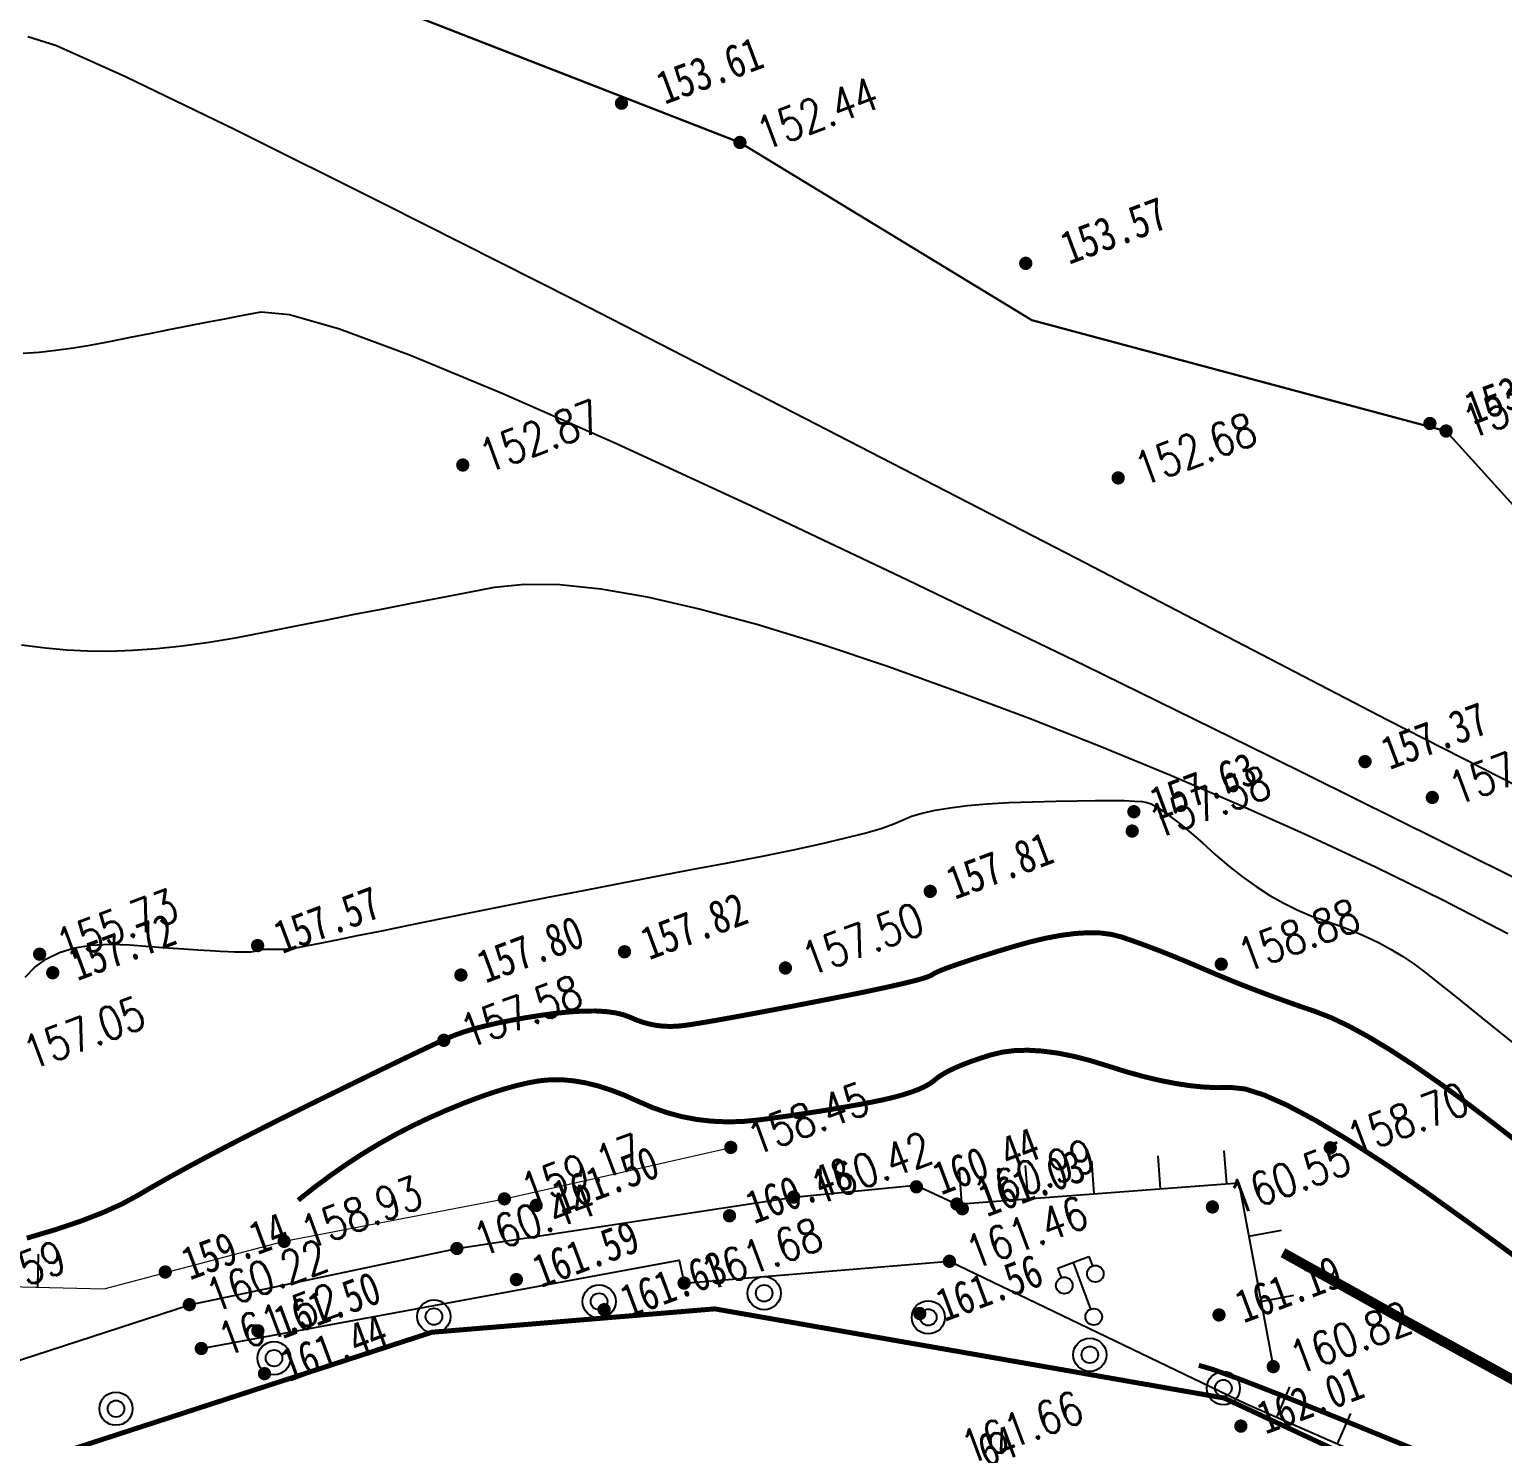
# Model space of a CAD drawing. Header units: millimetres. Extents: x -1471591 to 944464, y -468930 to 547002.
# Drawn here: x 190779 to 235171, y -149938 to -107552 of the extents above; entities that cross this region are included whole.
import ezdxf
from ezdxf.enums import TextEntityAlignment as Align

# ---------------------------------------------------------------- set-up
doc = ezdxf.new("R2010")
doc.units = ezdxf.units.MM
doc.header["$LTSCALE"] = 10
for name, color, linetype in [('DGX', 252, 'Continuous'), ('DLDW', 8, 'Continuous'), ('DLSS', 252, 'Continuous'), ('DMTZ', 252, 'Continuous'), ('GCD', 252, 'Continuous'), ('ZBTZ', 252, 'Continuous')]:
    doc.layers.add(name, color=color, linetype=linetype)
doc.styles.get("Standard").update_dxf_attribs({"font": 'simplex.shx', "width": 0.8, "bigfont": 'hztxt.shx'})
doc.styles.add('宋体', font='', dxfattribs={"height": 1.25, "bigfont": 'hztxt.shx'})
doc.styles.get('宋体').set_extended_font_data('SimSun')
doc.linetypes.add('10422', pattern='A,2,[150,AAA.SHX,S=1,R=0,X=0,Y=1],2,[177,AAA.SHX,S=1,R=0,X=0,Y=0.8],1e-09', length=4)
doc.linetypes.add('X33', pattern='A,2,[150,symbolx.shx,S=1,R=0,X=0,Y=1],1e-11', length=2)

# ---------------------------------------------------------------- blocks, each defined once
blk = doc.blocks.new('gc097')
for p, q in [((-1, 2.9), (-1, 3.5)), ((-1, 3.5), (1, 3.5)), ((0, 0.5), (0, 3.5)), ((1, 3.5), (1, 2.9))]:
    blk.add_line(p, q)
for centre in [(-1, 2.4), (1, 2.4), (0, 0)]:
    blk.add_circle(centre, 0.5)
blk = doc.blocks.new('gc170')
at = {"linetype": 'Continuous'}
blk.add_circle((0, 0), 0.5, dxfattribs=at)
blk = doc.blocks.new('GC200')
at = {"layer": 'GCD', "const_width": 0.2, "flags": 128}
blk.add_lwpolyline([(-0.1, 0, 1), (0.1, 0, 1)], format="xyb", close=True, dxfattribs=at)
blk = doc.blocks.new('地形')
at = {"color": 0, "linetype": 'Continuous'}
for p, q in [((-285.097, -36.016, 152.25), (-262.735, -55.997, 152.25)), ((-281.714, -45.483, 306.25), (-281, -46.048, 306.25)), ((-281, -46.048, 306.25), (-279.378, -47.653, 306.25)), ((-279.378, -47.653, 306.25), (-276.846, -50.298, 306.25)), ((-276.846, -50.298, 306.25), (-273.406, -53.984, 306.25)), ((-273.406, -53.984, 306.25), (-269.056, -58.709, 306.25)), ((-285.193, -54.373, 307.25), (-284.729, -54.509, 307.25)), ((-284.729, -54.509, 307.25), (-284.235, -54.637, 307.25)), ((-284.235, -54.637, 307.25), (-283.713, -54.755, 307.25)), ((-283.713, -54.755, 307.25), (-283.161, -54.863, 307.25)), ((-283.161, -54.863, 307.25), (-282.58, -54.963, 307.25)), ((-282.58, -54.963, 307.25), (-281.987, -55.058, 307.25)), ((-281.987, -55.058, 307.25), (-281.402, -55.153, 307.25)), ((-281.402, -55.153, 307.25), (-280.824, -55.247, 307.25)), ((-280.824, -55.247, 307.25), (-280.252, -55.342, 307.25)), ((-280.252, -55.342, 307.25), (-279.688, -55.436, 307.25)), ((-279.688, -55.436, 307.25), (-279.13, -55.531, 307.25)), ((-279.13, -55.531, 307.25), (-278.58, -55.625, 307.25)), ((-278.58, -55.625, 307.25), (-278.037, -55.719, 307.25)), ((-278.037, -55.719, 307.25), (-277.259, -56.093, 307.25)), ((-277.259, -56.093, 307.25), (-276.007, -57.027, 307.25)), ((-262.735, -55.997, 152.25), (-256.37, -64.09, 152.25)), ((-276.007, -57.027, 307.25), (-274.279, -58.521, 307.25)), ((-274.279, -58.521, 307.25), (-272.076, -60.576, 307.25)), ((-269.056, -58.709, 306.25), (-263.797, -64.475, 306.25)), ((-272.076, -60.576, 307.25), (-269.399, -63.191, 307.25)), ((-288.315, -62.588, 308.25), (-287.673, -62.921, 308.25)), ((-287.673, -62.921, 308.25), (-287.092, -63.202, 308.25)), ((-287.092, -63.202, 308.25), (-286.52, -63.451, 308.25)), ((-286.52, -63.451, 308.25), (-285.904, -63.687, 308.25)), ((-269.399, -63.191, 307.25), (-266.246, -66.367, 307.25)), ((-285.904, -63.687, 308.25), (-285.243, -63.908, 308.25)), ((-285.243, -63.908, 308.25), (-284.537, -64.115, 308.25)), ((-284.537, -64.115, 308.25), (-283.787, -64.309, 308.25)), ((-283.787, -64.309, 308.25), (-282.992, -64.488, 308.25)), ((-256.37, -64.09, 152.25), (-245.85, -71.596, 152.25)), ((-282.992, -64.488, 308.25), (-282.153, -64.654, 308.25)), ((-282.153, -64.654, 308.25), (-281.269, -64.805, 308.25)), ((-281.269, -64.805, 308.25), (-280.368, -64.95, 308.25)), ((-263.797, -64.475, 306.25), (-257.629, -71.281, 306.25)), ((-280.368, -64.95, 308.25), (-279.478, -65.094, 308.25)), ((-279.478, -65.094, 308.25), (-278.598, -65.238, 308.25)), ((-278.598, -65.238, 308.25), (-277.729, -65.382, 308.25)), ((-277.729, -65.382, 308.25), (-276.871, -65.525, 308.25)), ((-276.871, -65.525, 308.25), (-276.023, -65.668, 308.25)), ((-276.023, -65.668, 308.25), (-275.186, -65.811, 308.25)), ((-275.186, -65.811, 308.25), (-274.36, -65.954, 308.25)), ((-274.36, -65.954, 308.25), (-273.48, -66.179, 308.25)), ((-273.48, -66.179, 308.25), (-272.485, -66.568, 308.25)), ((-272.485, -66.568, 308.25), (-271.373, -67.122, 308.25)), ((-266.246, -66.367, 307.25), (-262.618, -70.103, 307.25)), ((-271.373, -67.122, 308.25), (-270.146, -67.84, 308.25)), ((-270.146, -67.84, 308.25), (-268.802, -68.722, 308.25)), ((-268.802, -68.722, 308.25), (-267.342, -69.768, 308.25)), ((-267.342, -69.768, 308.25), (-265.766, -70.979, 308.25)), ((-262.618, -70.103, 307.25), (-258.515, -74.399, 307.25)), ((-265.766, -70.979, 308.25), (-264.073, -72.354, 308.25)), ((-257.629, -71.281, 306.25), (-250.551, -79.127, 306.25)), ((-291.721, -71.998, 309.25), (-291.34, -71.819, 309.25)), ((-291.34, -71.819, 309.25), (-290.93, -71.71, 309.25)), ((-290.93, -71.71, 309.25), (-290.489, -71.669, 309.25)), ((-290.489, -71.669, 309.25), (-290.019, -71.697, 309.25)), ((-290.019, -71.697, 309.25), (-289.518, -71.793, 309.25)), ((-289.518, -71.793, 309.25), (-288.988, -71.958, 309.25)), ((-245.85, -71.596, 152.25), (-242.589, -79.81, 152.25)), ((-288.988, -71.958, 309.25), (-288.429, -72.191, 309.25)), ((-288.429, -72.191, 309.25), (-287.881, -72.446, 309.25)), ((-264.073, -72.354, 308.25), (-262.336, -73.823, 308.25)), ((-287.881, -72.446, 309.25), (-287.386, -72.674, 309.25)), ((-287.386, -72.674, 309.25), (-286.945, -72.877, 309.25)), ((-286.945, -72.877, 309.25), (-286.557, -73.053, 309.25)), ((-286.557, -73.053, 309.25), (-286.223, -73.203, 309.25)), ((-286.223, -73.203, 309.25), (-285.942, -73.327, 309.25)), ((-285.942, -73.327, 309.25), (-285.714, -73.425, 309.25)), ((-285.714, -73.425, 309.25), (-285.54, -73.496, 309.25)), ((-285.54, -73.496, 309.25), (-285.401, -73.55, 309.25)), ((-285.401, -73.55, 309.25), (-285.279, -73.596, 309.25)), ((-285.279, -73.596, 309.25), (-285.174, -73.633, 309.25)), ((-285.174, -73.633, 309.25), (-285.086, -73.662, 309.25)), ((-285.086, -73.662, 309.25), (-285.015, -73.682, 309.25)), ((-285.015, -73.682, 309.25), (-284.961, -73.693, 309.25)), ((-284.905, -73.69, 309.25), (-284.888, -73.684, 309.25)), ((-284.888, -73.684, 309.25), (-284.861, -73.683, 309.25)), ((-284.861, -73.683, 309.25), (-284.823, -73.689, 309.25)), ((-284.823, -73.689, 309.25), (-284.774, -73.7, 309.25)), ((-284.961, -73.693, 309.25), (-284.924, -73.696, 309.25)), ((-284.924, -73.696, 309.25), (-284.905, -73.69, 309.25)), ((-284.774, -73.7, 309.25), (-284.714, -73.719, 309.25)), ((-284.714, -73.719, 309.25), (-284.644, -73.743, 309.25)), ((-284.644, -73.743, 309.25), (-284.564, -73.773, 309.25)), ((-284.564, -73.773, 309.25), (-284.472, -73.81, 309.25)), ((-284.472, -73.81, 309.25), (-284.377, -73.848, 309.25)), ((-284.377, -73.848, 309.25), (-284.284, -73.883, 309.25)), ((-284.284, -73.883, 309.25), (-284.195, -73.915, 309.25)), ((-284.195, -73.915, 309.25), (-284.109, -73.944, 309.25)), ((-284.109, -73.944, 309.25), (-284.027, -73.969, 309.25)), ((-284.027, -73.969, 309.25), (-283.947, -73.991, 309.25)), ((-283.947, -73.991, 309.25), (-283.87, -74.01, 309.25)), ((-283.87, -74.01, 309.25), (-283.797, -74.025, 309.25)), ((-283.797, -74.025, 309.25), (-283.664, -74.049, 309.25)), ((-283.664, -74.049, 309.25), (-283.408, -74.091, 309.25)), ((-283.408, -74.091, 309.25), (-283.03, -74.153, 309.25)), ((-262.336, -73.823, 308.25), (-260.624, -75.317, 308.25)), ((-283.03, -74.153, 309.25), (-282.529, -74.235, 309.25)), ((-282.529, -74.235, 309.25), (-281.906, -74.335, 309.25)), ((-281.906, -74.335, 309.25), (-281.16, -74.455, 309.25)), ((-281.16, -74.455, 309.25), (-280.291, -74.594, 309.25)), ((-258.515, -74.399, 307.25), (-254.303, -78.857, 307.25)), ((-280.291, -74.594, 309.25), (-279.301, -74.752, 309.25)), ((-279.301, -74.752, 309.25), (-278.245, -74.921, 309.25)), ((-278.245, -74.921, 309.25), (-277.184, -75.094, 309.25)), ((-277.184, -75.094, 309.25), (-276.116, -75.269, 309.25)), ((-276.116, -75.269, 309.25), (-275.042, -75.447, 309.25)), ((-275.042, -75.447, 309.25), (-273.961, -75.628, 309.25)), ((-260.624, -75.317, 308.25), (-258.937, -76.834, 308.25)), ((-273.961, -75.628, 309.25), (-272.875, -75.813, 309.25)), ((-272.875, -75.813, 309.25), (-271.782, -76, 309.25)), ((-271.782, -76, 309.25), (-270.683, -76.19, 309.25)), ((-270.683, -76.19, 309.25), (-269.634, -76.368, 309.25)), ((-269.634, -76.368, 309.25), (-268.691, -76.517, 309.25)), ((-268.691, -76.517, 309.25), (-267.856, -76.64, 309.25)), ((-267.856, -76.64, 309.25), (-267.127, -76.734, 309.25)), ((-267.127, -76.734, 309.25), (-266.505, -76.801, 309.25)), ((-266.505, -76.801, 309.25), (-265.989, -76.84, 309.25)), ((-265.989, -76.84, 309.25), (-265.58, -76.851, 309.25)), ((-265.58, -76.851, 309.25), (-265.278, -76.834, 309.25)), ((-265.278, -76.834, 309.25), (-265.001, -76.821, 309.25)), ((-265.001, -76.821, 309.25), (-264.665, -76.842, 309.25)), ((-264.665, -76.842, 309.25), (-264.271, -76.898, 309.25)), ((-264.271, -76.898, 309.25), (-263.819, -76.987, 309.25)), ((-263.819, -76.987, 309.25), (-263.31, -77.111, 309.25)), ((-263.31, -77.111, 309.25), (-262.742, -77.269, 309.25)), ((-258.937, -76.834, 308.25), (-257.277, -78.376, 308.25)), ((-262.742, -77.269, 309.25), (-262.116, -77.462, 309.25)), ((-262.116, -77.462, 309.25), (-261.432, -77.689, 309.25)), ((-261.432, -77.689, 309.25), (-260.758, -77.922, 309.25)), ((-260.758, -77.922, 309.25), (-260.161, -78.132, 309.25)), ((-260.161, -78.132, 309.25), (-259.642, -78.319, 309.25)), ((-259.642, -78.319, 309.25), (-259.201, -78.483, 309.25)), ((-259.201, -78.483, 309.25), (-258.837, -78.625, 309.25)), ((-257.277, -78.376, 308.25), (-255.641, -79.942, 308.25)), ((-258.837, -78.625, 309.25), (-258.551, -78.744, 309.25)), ((-258.551, -78.744, 309.25), (-258.342, -78.84, 309.25)), ((-258.342, -78.84, 309.25), (-258.212, -78.914, 309.25)), ((-258.212, -78.914, 309.25), (-258.109, -79.002, 309.25)), ((-258.109, -79.002, 309.25), (-257.987, -79.144, 309.25)), ((-254.303, -78.857, 307.25), (-250.347, -83.08, 307.25)), ((-257.987, -79.144, 309.25), (-257.845, -79.338, 309.25)), ((-257.845, -79.338, 309.25), (-257.683, -79.585, 309.25)), ((-250.551, -79.127, 306.25), (-243.292, -87.038, 306.25)), ((-257.683, -79.585, 309.25), (-257.501, -79.885, 309.25)), ((-257.501, -79.885, 309.25), (-257.299, -80.238, 309.25)), ((-257.299, -80.238, 309.25), (-257.077, -80.644, 309.25)), ((-255.641, -79.942, 308.25), (-254.032, -81.532, 308.25)), ((-257.077, -80.644, 309.25), (-256.835, -81.103, 309.25)), ((-256.835, -81.103, 309.25), (-256.576, -81.575, 309.25)), ((-256.576, -81.575, 309.25), (-256.305, -82.022, 309.25)), ((-254.032, -81.532, 308.25), (-252.448, -83.146, 308.25)), ((-256.305, -82.022, 309.25), (-256.021, -82.442, 309.25)), ((-256.021, -82.442, 309.25), (-255.725, -82.837, 309.25)), ((-255.725, -82.837, 309.25), (-255.416, -83.205, 309.25)), ((-255.416, -83.205, 309.25), (-255.094, -83.548, 309.25)), ((-252.448, -83.146, 308.25), (-250.889, -84.785, 308.25)), ((-250.347, -83.08, 307.25), (-246.648, -87.068, 307.25)), ((-255.094, -83.548, 309.25), (-254.76, -83.865, 309.25)), ((-254.76, -83.865, 309.25), (-254.413, -84.156, 309.25)), ((-254.413, -84.156, 309.25), (-254.069, -84.438, 309.25)), ((-254.069, -84.438, 309.25), (-253.743, -84.727, 309.25)), ((-253.743, -84.727, 309.25), (-253.435, -85.024, 309.25)), ((-250.889, -84.785, 308.25), (-249.408, -86.424, 308.25)), ((-253.435, -85.024, 309.25), (-253.146, -85.329, 309.25)), ((-253.146, -85.329, 309.25), (-252.874, -85.642, 309.25)), ((-252.874, -85.642, 309.25), (-252.621, -85.962, 309.25)), ((-252.621, -85.962, 309.25), (-252.386, -86.29, 309.25)), ((-252.386, -86.29, 309.25), (-252.17, -86.626, 309.25)), ((-252.17, -86.626, 309.25), (-251.905, -87.063, 309.25)), ((-251.905, -87.063, 309.25), (-251.528, -87.696, 309.25)), ((-251.528, -87.696, 309.25), (-251.037, -88.525, 309.25)), ((-251.037, -88.525, 309.25), (-250.433, -89.549, 309.25))]:
    blk.add_line(p, q, dxfattribs=at)
at = {"color": 0}
for p, q in [((-262.735, -55.997, 152.25), (-285.097, -36.016, 152.25)), ((-256.37, -64.09, 152.25), (-262.735, -55.997, 152.25)), ((-245.85, -71.596, 152.25), (-256.37, -64.09, 152.25)), ((-242.589, -79.81, 152.25), (-245.85, -71.596, 152.25))]:
    blk.add_line(p, q, dxfattribs=at)
at = {"layer": 'DGX', "color": 252, "linetype": 'Continuous', "const_width": 0.15}
blk.add_lwpolyline([(-294.428, -79.38), (-293.542, -79.441), (-292.739, -79.469), (-292.021, -79.462), (-291.386, -79.42), (-290.836, -79.344), (-290.302, -79.251), (-289.717, -79.159), (-289.08, -79.066), (-288.392, -78.974), (-287.652, -78.882), (-286.861, -78.791), (-286.018, -78.699), (-285.125, -78.608), (-284.247, -78.522), (-283.453, -78.445), (-282.744, -78.377), (-282.118, -78.319), (-281.577, -78.27), (-281.119, -78.231), (-280.746, -78.201), (-280.456, -78.18), (-280.194, -78.171), (-279.903, -78.177), (-279.583, -78.198), (-279.234, -78.234), (-278.857, -78.284), (-278.45, -78.35), (-278.014, -78.43), (-277.55, -78.525), (-277.092, -78.63), (-276.676, -78.741), (-276.301, -78.858), (-275.969, -78.98), (-275.679, -79.108), (-275.43, -79.243), (-275.224, -79.382), (-275.059, -79.528), (-274.911, -79.67), (-274.755, -79.8), (-274.591, -79.917), (-274.419, -80.022), (-274.239, -80.115), (-274.051, -80.194), (-273.855, -80.262), (-273.651, -80.316), (-273.405, -80.371), (-273.083, -80.436), (-272.686, -80.511), (-272.214, -80.598), (-271.667, -80.696), (-271.043, -80.805), (-270.345, -80.925), (-269.571, -81.055), (-268.807, -81.181), (-268.137, -81.288), (-267.561, -81.374), (-267.079, -81.441), (-266.692, -81.488), (-266.4, -81.515), (-266.201, -81.522), (-266.097, -81.509), (-266.008, -81.49), (-265.853, -81.479), (-265.634, -81.475), (-265.35, -81.479), (-265.001, -81.49), (-264.586, -81.508), (-264.107, -81.534), (-263.563, -81.568), (-263.008, -81.614), (-262.498, -81.678), (-262.031, -81.76), (-261.61, -81.859), (-261.232, -81.976), (-260.898, -82.111), (-260.609, -82.264), (-260.364, -82.434), (-260.137, -82.619), (-259.902, -82.817), (-259.659, -83.027), (-259.407, -83.249), (-259.148, -83.484), (-258.88, -83.731), (-258.605, -83.99), (-258.321, -84.262), (-258.027, -84.541), (-257.723, -84.824), (-257.408, -85.11), (-257.083, -85.399), (-256.747, -85.691), (-256.4, -85.987), (-256.043, -86.286), (-255.674, -86.588), (-255.285, -86.935), (-254.866, -87.369), (-254.417, -87.89), (-253.937, -88.498), (-253.426, -89.193), (-252.886, -89.975), (-252.314, -90.844), (-251.713, -91.8), (-251.106, -92.786)], dxfattribs=at)
at = {"layer": 'DGX', "color": 252, "linetype": 'Continuous', "flags": 128}
for points, const_width in [([(-286.368, -81.175), (-285.781, -80.986), (-285.197, -80.818), (-284.618, -80.669), (-284.043, -80.541), (-283.471, -80.434), (-282.903, -80.347), (-282.34, -80.28), (-281.78, -80.233), (-281.237, -80.203), (-280.725, -80.186), (-280.244, -80.182), (-279.793, -80.191), (-279.372, -80.213), (-278.982, -80.248), (-278.623, -80.295), (-278.293, -80.356), (-277.979, -80.44), (-277.662, -80.558), (-277.344, -80.71), (-277.024, -80.895), (-276.703, -81.115), (-276.38, -81.369), (-276.055, -81.656), (-275.728, -81.978), (-275.391, -82.302), (-275.036, -82.598), (-274.663, -82.865), (-274.271, -83.104), (-273.86, -83.314), (-273.432, -83.496), (-272.985, -83.65), (-272.519, -83.775), (-272.051, -83.882), (-271.596, -83.984), (-271.154, -84.079), (-270.725, -84.169), (-270.309, -84.252), (-269.906, -84.329), (-269.516, -84.401), (-269.14, -84.466), (-268.784, -84.521), (-268.459, -84.562), (-268.165, -84.588), (-267.9, -84.601), (-267.666, -84.599), (-267.461, -84.583), (-267.287, -84.553), (-267.143, -84.509), (-267.002, -84.462), (-266.833, -84.425), (-266.639, -84.397), (-266.418, -84.377), (-266.171, -84.367), (-265.897, -84.366), (-265.597, -84.375), (-265.271, -84.392), (-264.924, -84.435), (-264.564, -84.521), (-264.189, -84.65), (-263.8, -84.822), (-263.396, -85.036), (-262.979, -85.293), (-262.547, -85.593), (-262.102, -85.936), (-261.655, -86.284), (-261.22, -86.601), (-260.797, -86.886), (-260.387, -87.139), (-259.989, -87.361), (-259.603, -87.551), (-259.229, -87.71), (-258.867, -87.837), (-258.472, -88.034), (-257.999, -88.404), (-257.447, -88.946), (-256.817, -89.661), (-256.109, -90.548), (-255.323, -91.608), (-254.458, -92.841), (-253.516, -94.246), (-252.565, -95.691)], 0.15), ([(-259.128, -93.056), (-256.394, -96.268), (-253.862, -99.202)], 0.3), ([(-262.692, -95.345), (-262.337, -95.61), (-261.682, -96.167), (-260.728, -97.017), (-259.475, -98.158), (-257.922, -99.592), (-256.071, -101.319), (-253.92, -103.337)], 0.15)]:
    blk.add_lwpolyline(points, dxfattribs=dict(at, const_width=const_width))
at = {"layer": 'DLSS', "linetype": 'Continuous', "lineweight": 15, "const_width": 0.15, "elevation": 152.25, "flags": 128}
blk.add_lwpolyline([(-296.393, -85.77), (-283.988, -86.313), (-275.758, -88.64), (-262.327, -96.532), (-248.39, -110.725), (-236.833, -120.284), (-220.557, -131.652), (-211.02, -142.459), (-205.602, -153.98), (-199.525, -171.689)], dxfattribs=at)
at = {"layer": 'DLSS', "linetype": 'Continuous', "const_width": 0.075, "elevation": 152.25, "flags": 128}
blk.add_lwpolyline([(-296.393, -85.77), (-283.988, -86.313), (-275.758, -88.64), (-262.327, -96.532), (-248.39, -110.725), (-236.833, -120.284), (-220.557, -131.652), (-211.02, -142.459), (-205.602, -153.98), (-199.525, -171.689)], dxfattribs=at)
at = {"layer": 'DMTZ', "linetype": 'Continuous', "lineweight": 13, "elevation": 152.25, "flags": 128}
blk.add_lwpolyline([(-299.668, -79.678), (-296.23, -80.237), (-292.785, -81.629)], dxfattribs=at)
at = {"layer": 'DMTZ', "linetype": 'Continuous', "elevation": 152.25, "flags": 128}
for points in [[(-294.639, -80.879), (-294.265, -79.952)], [(-268.776, -87.278), (-267.82, -88.239), (-259.634, -90.623), (-260.606, -96.167)], [(-267.671, -88.282), (-267.391, -87.322)], [(-265.751, -88.842), (-265.471, -87.882)], [(-263.831, -89.401), (-263.551, -88.441)], [(-261.91, -89.96), (-261.631, -89)], [(-259.99, -90.519), (-259.711, -89.559)], [(-259.915, -92.227), (-258.93, -92.4)], [(-260.26, -94.197), (-259.275, -94.37)], [(-261.043, -97.633), (-260.346, -96.916)], [(-259.608, -99.026), (-258.911, -98.309)]]:
    blk.add_lwpolyline(points, dxfattribs=at)
at = {"layer": 'DMTZ', "linetype": '10422', "lineweight": 13, "elevation": 152.25, "flags": 128}
blk.add_lwpolyline([(-292.785, -81.629), (-287.199, -82.187), (-280.534, -83.315), (-273.601, -84.254)], dxfattribs=at)
at = {"layer": 'DMTZ', "linetype": '10422', "elevation": 152.25, "flags": 128}
blk.add_lwpolyline([(-298.073, -82.646), (-290.543, -82.973), (-282.399, -84.214), (-272.352, -86.318), (-268.776, -87.278)], dxfattribs=at)
at = {"layer": 'DMTZ', "linetype": 'X33', "elevation": 152.25}
blk.add_lwpolyline([(-290.669, -84.335), (-276.246, -86.889), (-276.351, -87.589), (-268.633, -89.776), (-261.779, -96.919)], dxfattribs=at)
at = {"layer": 'DMTZ', "linetype": 'Continuous', "elevation": 152.25}
blk.add_lwpolyline([(-261.779, -96.919), (-255.303, -103.205)], dxfattribs=at)
at = {"layer": 'DLDW', "linetype": 'Continuous', "xscale": 0.5, "yscale": 0.5, "zscale": 0.5}
blk.add_blockref('gc097', (-265.145, -92.868, 152.25), dxfattribs=at)
at = {"layer": 'GCD', "linetype": 'Continuous'}
ref = blk.add_blockref('GC200', (-265.662, -53.639, 305.855), dxfattribs=at)
ref.add_attrib('height', '153.61', dxfattribs={"linetype": 'Continuous', "height": 1, "style": '宋体', "width": 0.8}).set_placement((-264.462, -53.639, 305.855), align=Align.MIDDLE_LEFT)
at = {"layer": 'GCD'}
ref = blk.add_blockref('GC200', (-262.735, -55.997, 304.685), dxfattribs=at)
ref.add_attrib('height', '152.44', dxfattribs={"height": 1, "width": 0.8}).set_placement((-262.135, -55.997, 304.685), align=Align.MIDDLE_LEFT)
ref = blk.add_blockref('GC200', (-273.962, -62.171, 305.116), dxfattribs=at)
ref.add_attrib('height', '152.87', dxfattribs={"height": 1, "width": 0.8}).set_placement((-273.362, -62.171, 305.116), align=Align.MIDDLE_LEFT)
at = {"layer": 'GCD', "linetype": 'Continuous'}
ref = blk.add_blockref('GC200', (-255.944, -62.425, 305.818), dxfattribs=at)
ref.add_attrib('height', '153.57', dxfattribs={"linetype": 'Continuous', "height": 1, "style": '宋体', "width": 0.8}).set_placement((-254.744, -62.425, 305.818), align=Align.MIDDLE_LEFT)
at = {"layer": 'GCD'}
ref = blk.add_blockref('GC200', (-255.601, -69.456, 304.929), dxfattribs=at)
ref.add_attrib('height', '152.68', dxfattribs={"height": 1, "width": 0.8}).set_placement((-255.001, -69.456, 304.929), align=Align.MIDDLE_LEFT)
ref = blk.add_blockref('GC200', (-291.069, -71.504, 307.975), dxfattribs=at)
ref.add_attrib('height', '155.73', dxfattribs={"height": 1, "width": 0.8}).set_placement((-290.469, -71.504, 307.975), align=Align.MIDDLE_LEFT)
at = {"layer": 'GCD', "linetype": 'Continuous'}
ref = blk.add_blockref('GC200', (-246.227, -71.212, 305.78), dxfattribs=at)
ref.add_attrib('height', '153.53', dxfattribs={"linetype": 'Continuous', "height": 1, "style": '宋体', "width": 0.8}).set_placement((-245.027, -71.212, 305.78), align=Align.MIDDLE_LEFT)
at = {"layer": 'GCD'}
ref = blk.add_blockref('GC200', (-245.85, -71.596, 304.818), dxfattribs=at)
ref.add_attrib('height', '152.57', dxfattribs={"height": 1, "width": 0.8}).set_placement((-245.25, -71.596, 304.818), align=Align.MIDDLE_LEFT)
at = {"layer": 'GCD', "linetype": 'Continuous'}
ref = blk.add_blockref('GC200', (-290.895, -72.165, 309.967), dxfattribs=at)
ref.add_attrib('height', '157.72', dxfattribs={"linetype": 'Continuous', "height": 1, "style": '宋体', "width": 0.8}).set_placement((-290.295, -72.165, 309.967), align=Align.MIDDLE_LEFT)
ref = blk.add_blockref('GC200', (-284.826, -73.562, 309.818), dxfattribs=at)
ref.add_attrib('height', '157.57', dxfattribs={"linetype": 'Continuous', "height": 1, "style": '宋体', "width": 0.8}).set_placement((-284.226, -73.562, 309.818), align=Align.MIDDLE_LEFT)
at = {"layer": 'GCD'}
ref = blk.add_blockref('GC200', (-293.129, -74.19, 309.299), dxfattribs=at)
ref.add_attrib('height', '157.05', dxfattribs={"height": 1, "width": 0.8}).set_placement((-292.529, -74.19, 309.299), align=Align.MIDDLE_LEFT)
at = {"layer": 'GCD', "linetype": 'Continuous'}
ref = blk.add_blockref('GC200', (-279.399, -76.541, 310.052), dxfattribs=at)
ref.add_attrib('height', '157.80', dxfattribs={"linetype": 'Continuous', "height": 1, "style": '宋体', "width": 0.8}).set_placement((-278.799, -76.541, 310.052), align=Align.MIDDLE_LEFT)
ref = blk.add_blockref('GC200', (-274.536, -77.612, 310.068), dxfattribs=at)
ref.add_attrib('height', '157.82', dxfattribs={"linetype": 'Continuous', "height": 1, "style": '宋体', "width": 0.8}).set_placement((-273.936, -77.612, 310.068), align=Align.MIDDLE_LEFT)
at = {"layer": 'GCD'}
ref = blk.add_blockref('GC200', (-280.569, -78.202, 309.833), dxfattribs=at)
ref.add_attrib('height', '157.58', dxfattribs={"height": 1, "width": 0.8}).set_placement((-279.969, -78.202, 309.833), align=Align.MIDDLE_LEFT)
at = {"layer": 'GCD', "linetype": 'Continuous'}
ref = blk.add_blockref('GC200', (-258.681, -79.04, 309.881), dxfattribs=at)
ref.add_attrib('height', '157.63', dxfattribs={"linetype": 'Continuous', "height": 1, "style": '宋体', "width": 0.8}).set_placement((-258.081, -79.04, 309.881), align=Align.MIDDLE_LEFT)
ref = blk.add_blockref('GC200', (-265.269, -79.136, 310.059), dxfattribs=at)
ref.add_attrib('height', '157.81', dxfattribs={"linetype": 'Continuous', "height": 1, "style": '宋体', "width": 0.8}).set_placement((-264.669, -79.136, 310.059), align=Align.MIDDLE_LEFT)
at = {"layer": 'GCD'}
ref = blk.add_blockref('GC200', (-270.166, -79.769, 309.746), dxfattribs=at)
ref.add_attrib('height', '157.50', dxfattribs={"height": 1, "width": 0.8}).set_placement((-269.566, -79.769, 309.746), align=Align.MIDDLE_LEFT)
ref = blk.add_blockref('GC200', (-258.932, -79.568, 309.827), dxfattribs=at)
ref.add_attrib('height', '157.58', dxfattribs={"height": 1, "width": 0.8}).set_placement((-258.332, -79.568, 309.827), align=Align.MIDDLE_LEFT)
ref = blk.add_blockref('GC200', (-296.23, -80.237, 311.248), dxfattribs=at)
ref.add_attrib('height', '159', dxfattribs={"height": 1, "width": 0.8}).set_placement((-295.63, -80.237, 311.248), align=Align.MIDDLE_LEFT)
at = {"layer": 'GCD', "linetype": 'Continuous'}
ref = blk.add_blockref('GC200', (-251.628, -80.066, 309.62), dxfattribs=at)
ref.add_attrib('height', '157.37', dxfattribs={"linetype": 'Continuous', "height": 1, "style": '宋体', "width": 0.8}).set_placement((-251.028, -80.066, 309.62), align=Align.MIDDLE_LEFT)
ref = blk.add_blockref('GC200', (-290.879, -81.797, 311.389), dxfattribs=at)
ref.add_attrib('height', '159.14', dxfattribs={"linetype": 'Continuous', "height": 1, "style": '宋体', "width": 0.8}).set_placement((-290.279, -81.797, 311.389), align=Align.MIDDLE_LEFT)
at = {"layer": 'GCD'}
ref = blk.add_blockref('GC200', (-250.108, -81.788, 309.33), dxfattribs=at)
ref.add_attrib('height', '157.08', dxfattribs={"height": 1, "width": 0.8}).set_placement((-249.508, -81.788, 309.33), align=Align.MIDDLE_LEFT)
ref = blk.add_blockref('GC200', (-287.199, -82.187, 311.175), dxfattribs=at)
ref.add_attrib('height', '158.93', dxfattribs={"height": 1, "width": 0.8}).set_placement((-286.599, -82.187, 311.175), align=Align.MIDDLE_LEFT)
ref = blk.add_blockref('GC200', (-290.543, -82.973, 312.467), dxfattribs=at)
ref.add_attrib('height', '160.22', dxfattribs={"height": 1, "width": 0.8}).set_placement((-289.943, -82.973, 312.467), align=Align.MIDDLE_LEFT)
ref = blk.add_blockref('GC200', (-280.534, -83.315, 311.423), dxfattribs=at)
ref.add_attrib('height', '159.17', dxfattribs={"height": 1, "width": 0.8}).set_placement((-279.934, -83.315, 311.423), align=Align.MIDDLE_LEFT)
at = {"layer": 'GCD', "linetype": 'Continuous'}
ref = blk.add_blockref('GC200', (-279.706, -83.835, 313.75), dxfattribs=at)
ref.add_attrib('height', '161.50', dxfattribs={"linetype": 'Continuous', "height": 1, "style": '宋体', "width": 0.8}).set_placement((-279.106, -83.835, 313.75), align=Align.MIDDLE_LEFT)
at = {"layer": 'GCD'}
ref = blk.add_blockref('GC200', (-290.669, -84.335, 313.766), dxfattribs=at)
ref.add_attrib('height', '161.52', dxfattribs={"height": 1, "width": 0.8}).set_placement((-290.069, -84.335, 313.766), align=Align.MIDDLE_LEFT)
ref = blk.add_blockref('GC200', (-282.399, -84.214, 312.686), dxfattribs=at)
ref.add_attrib('height', '160.44', dxfattribs={"height": 1, "width": 0.8}).set_placement((-281.799, -84.214, 312.686), align=Align.MIDDLE_LEFT)
ref = blk.add_blockref('GC200', (-273.601, -84.254, 310.697), dxfattribs=at)
ref.add_attrib('height', '158.45', dxfattribs={"height": 1, "width": 0.8}).set_placement((-273.001, -84.254, 310.697), align=Align.MIDDLE_LEFT)
ref = blk.add_blockref('GC200', (-257.824, -84.264, 311.126), dxfattribs=at)
ref.add_attrib('height', '158.88', dxfattribs={"height": 1, "width": 0.8}).set_placement((-257.224, -84.264, 311.126), align=Align.MIDDLE_LEFT)
at = {"layer": 'GCD', "linetype": 'Continuous'}
ref = blk.add_blockref('GC200', (-288.885, -84.434, 313.75), dxfattribs=at)
ref.add_attrib('height', '161.50', dxfattribs={"linetype": 'Continuous', "height": 1, "style": '宋体', "width": 0.8}).set_placement((-288.285, -84.434, 313.75), align=Align.MIDDLE_LEFT)
ref = blk.add_blockref('GC200', (-289.151, -85.713, 313.69), dxfattribs=at)
ref.add_attrib('height', '161.44', dxfattribs={"linetype": 'Continuous', "height": 1, "style": '宋体', "width": 0.8}).set_placement((-288.551, -85.713, 313.69), align=Align.MIDDLE_LEFT)
ref = blk.add_blockref('GC200', (-281.048, -85.719, 313.84), dxfattribs=at)
ref.add_attrib('height', '161.59', dxfattribs={"linetype": 'Continuous', "height": 1, "style": '宋体', "width": 0.8}).set_placement((-280.448, -85.719, 313.84), align=Align.MIDDLE_LEFT)
ref = blk.add_blockref('GC200', (-274.359, -86.169, 312.734), dxfattribs=at)
ref.add_attrib('height', '160.48', dxfattribs={"linetype": 'Continuous', "height": 1, "style": '宋体', "width": 0.8}).set_placement((-273.759, -86.169, 312.734), align=Align.MIDDLE_LEFT)
at = {"layer": 'GCD'}
ref = blk.add_blockref('GC200', (-272.352, -86.318, 312.667), dxfattribs=at)
ref.add_attrib('height', '160.42', dxfattribs={"height": 1, "width": 0.8}).set_placement((-271.752, -86.318, 312.667), align=Align.MIDDLE_LEFT)
at = {"layer": 'GCD', "linetype": 'Continuous'}
ref = blk.add_blockref('GC200', (-278.891, -87.494, 313.88), dxfattribs=at)
ref.add_attrib('height', '161.63', dxfattribs={"linetype": 'Continuous', "height": 1, "style": '宋体', "width": 0.8}).set_placement((-278.291, -87.494, 313.88), align=Align.MIDDLE_LEFT)
ref = blk.add_blockref('GC200', (-268.778, -87.327, 312.689), dxfattribs=at)
ref.add_attrib('height', '160.44', dxfattribs={"linetype": 'Continuous', "height": 1, "style": '宋体', "width": 0.8}).set_placement((-268.178, -87.327, 312.689), align=Align.MIDDLE_LEFT)
at = {"layer": 'GCD'}
ref = blk.add_blockref('GC200', (-276.351, -87.589, 313.931), dxfattribs=at)
ref.add_attrib('height', '161.68', dxfattribs={"height": 1, "width": 0.8}).set_placement((-275.751, -87.589, 313.931), align=Align.MIDDLE_LEFT)
ref = blk.add_blockref('GC200', (-267.82, -88.239, 313.242), dxfattribs=at)
ref.add_attrib('height', '160.99', dxfattribs={"height": 1, "width": 0.8}).set_placement((-267.22, -88.239, 313.242), align=Align.MIDDLE_LEFT)
at = {"layer": 'GCD', "linetype": 'Continuous'}
ref = blk.add_blockref('GC200', (-267.714, -88.43, 313.28), dxfattribs=at)
ref.add_attrib('height', '161.03', dxfattribs={"linetype": 'Continuous', "height": 1, "style": '宋体', "width": 0.8}).set_placement((-267.114, -88.43, 313.28), align=Align.MIDDLE_LEFT)
at = {"layer": 'GCD'}
ref = blk.add_blockref('GC200', (-268.633, -89.776, 313.709), dxfattribs=at)
ref.add_attrib('height', '161.46', dxfattribs={"height": 1, "width": 0.8}).set_placement((-268.033, -89.776, 313.709), align=Align.MIDDLE_LEFT)
ref = blk.add_blockref('GC200', (-256.685, -90.595, 310.947), dxfattribs=at)
ref.add_attrib('height', '158.70', dxfattribs={"height": 1, "width": 0.8}).set_placement((-256.085, -90.595, 310.947), align=Align.MIDDLE_LEFT)
at = {"layer": 'GCD', "linetype": 'Continuous'}
ref = blk.add_blockref('GC200', (-270.02, -90.938, 313.81), dxfattribs=at)
ref.add_attrib('height', '161.56', dxfattribs={"linetype": 'Continuous', "height": 1, "style": '宋体', "width": 0.8}).set_placement((-269.42, -90.938, 313.81), align=Align.MIDDLE_LEFT)
at = {"layer": 'GCD'}
ref = blk.add_blockref('GC200', (-260.635, -91.02, 312.801), dxfattribs=at)
ref.add_attrib('height', '160.55', dxfattribs={"height": 1, "width": 0.8}).set_placement((-260.035, -91.02, 312.801), align=Align.MIDDLE_LEFT)
at = {"layer": 'GCD', "linetype": 'Continuous'}
ref = blk.add_blockref('GC200', (-261.59, -94.137, 313.44), dxfattribs=at)
ref.add_attrib('height', '161.19', dxfattribs={"linetype": 'Continuous', "height": 1, "style": '宋体', "width": 0.8}).set_placement((-260.99, -94.137, 313.44), align=Align.MIDDLE_LEFT)
at = {"layer": 'GCD'}
ref = blk.add_blockref('GC200', (-270.822, -95.224, 313.912), dxfattribs=at)
ref.add_attrib('height', '161.66', dxfattribs={"height": 1, "width": 0.8}).set_placement((-270.222, -95.224, 313.912), align=Align.MIDDLE_LEFT)
at = {"layer": 'GCD', "linetype": 'Continuous'}
ref = blk.add_blockref('GC200', (-273.16, -95.486, 313.888), dxfattribs=at)
ref.add_attrib('height', '161.64', dxfattribs={"linetype": 'Continuous', "height": 1, "style": '宋体', "width": 0.8}).set_placement((-271.96, -95.486, 313.888), align=Align.MIDDLE_LEFT)
at = {"layer": 'GCD'}
ref = blk.add_blockref('GC200', (-260.606, -96.167, 313.073), dxfattribs=at)
ref.add_attrib('height', '160.82', dxfattribs={"height": 1, "width": 0.8}).set_placement((-260.006, -96.167, 313.073), align=Align.MIDDLE_LEFT)
at = {"layer": 'GCD', "linetype": 'Continuous'}
ref = blk.add_blockref('GC200', (-262.147, -97.503, 314.26), dxfattribs=at)
ref.add_attrib('height', '162.01', dxfattribs={"linetype": 'Continuous', "height": 1, "style": '宋体', "width": 0.8}).set_placement((-261.547, -97.503, 314.26), align=Align.MIDDLE_LEFT)
at = {"layer": 'ZBTZ', "color": 3, "linetype": 'Continuous'}
for p, rotation in [((-293.712, -85.134, 152.25), 357.2155877848271), ((-288.718, -85.377, 152.25), 357.2155877848271), ((-283.767, -85.891, 152.25), 344.7032003290089), ((-278.944, -87.21, 152.25), 344.7032003290089), ((-274.199, -88.72, 152.25), 331.1368873259842), ((-269.82, -91.134, 152.25), 331.1368873259842), ((-265.656, -93.895, 152.25), 325.4523121397061), ((-262.239, -96.247, 152.25), 325.4523121397061)]:
    blk.add_blockref('gc170', p, dxfattribs=dict(at, rotation=rotation))
at = {"layer": 'ZBTZ', "linetype": 'Continuous'}
for p, xscale, yscale, rotation in [((-293.712, -85.134, 152.25), 0.5000000000002179, 0.5000000000002179, 357.2155652133441), ((-288.718, -85.377, 152.25), 0.5000000000002179, 0.5000000000002179, 357.2155652133441), ((-283.767, -85.891, 152.25), 0.5000000000514649, 0.5000000000514649, 344.7032304796975), ((-278.944, -87.21, 152.25), 0.5000000000514649, 0.5000000000514649, 344.7032304796975), ((-274.199, -88.72, 152.25), 0.4999999999284785, 0.4999999999284785, 331.1368821729199), ((-269.82, -91.134, 152.25), 0.4999999999284785, 0.4999999999284785, 331.1368821729199), ((-265.656, -93.895, 152.25), 0.5000000000673467, 0.5000000000673467, 325.4522880099553), ((-262.239, -96.247, 152.25), 0.5000000000673467, 0.5000000000673467, 325.4522880099553)]:
    blk.add_blockref('gc170', p, dxfattribs=dict(at, xscale=xscale, yscale=yscale, rotation=rotation))

msp = doc.modelspace()

# ---------------------------------------------------------------- block references
at = {"xscale": 1000, "yscale": 1000, "zscale": 1000, "rotation": 20.51376453450802}
msp.add_blockref('地形', (438640.4, 33561.1, -152250), dxfattribs=at)

doc.saveas('drawing.dxf')
